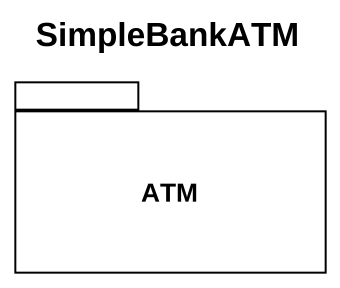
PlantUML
@startuml
title SimpleBankATM
package ATM {
}
@enduml
